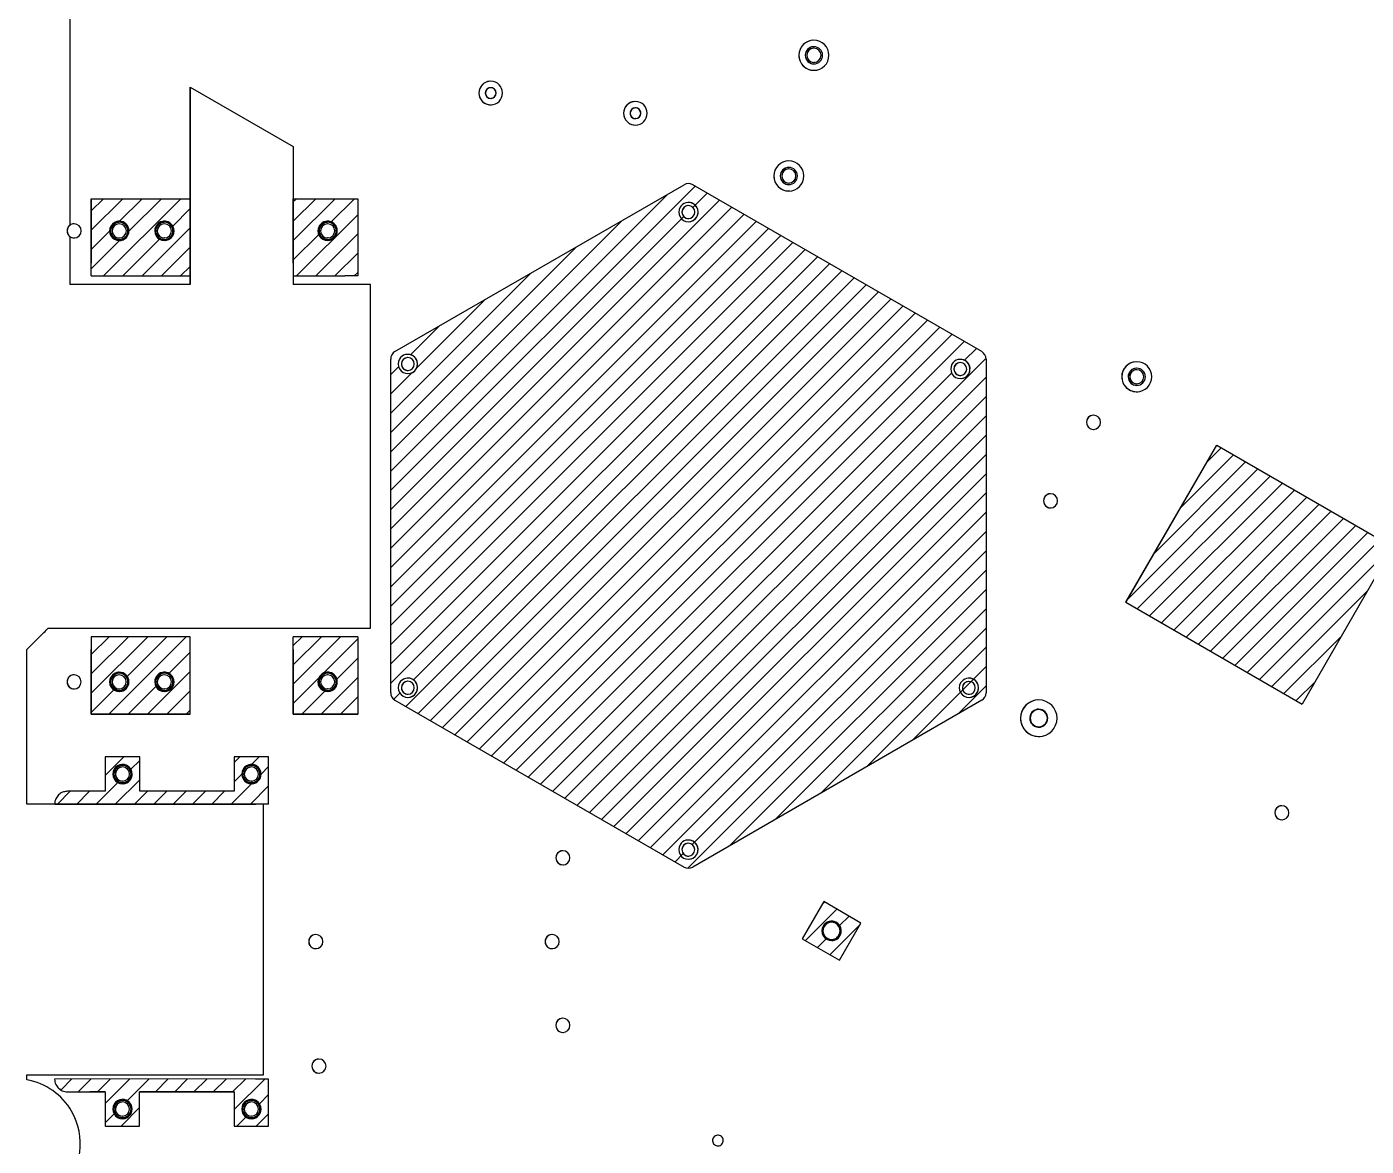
# Model space of a CAD drawing. Header units: millimetres. Extents: x 44 to 363, y 19 to 309.
# Drawn here: x 261.26 to 292.43, y 252.14 to 278.21 of the extents above; entities that cross this region are included whole.
import ezdxf

# ---------------------------------------------------------------- set-up
doc = ezdxf.new("R2010")
doc.units = ezdxf.units.MM
pattern_1 = [(45, (209.509, 23.54506), (-0.2245064, 0.2245064), [])]

msp = doc.modelspace()

# ---------------------------------------------------------------- hatches: boundary and pattern name
h = msp.add_hatch()
h.set_pattern_fill('ANSI31', color=0, scale=0.1)
h.set_pattern_definition(pattern_1)
h.paths.add_polyline_path([(269.833, 270.644, 0.267949), (269.733, 270.471), (269.733, 262.702, 0.267949), (269.833, 262.529), (276.561, 258.644, 0.267949), (276.761, 258.644), (283.489, 262.528, 0.267949), (283.589, 262.701), (283.59, 270.47, 0.267949), (283.49, 270.644), (276.762, 274.529, 0.267949), (276.562, 274.529)])
h.paths.add_polyline_path([(269.938, 270.468, -1), (270.328, 270.243, -0.249276), (270.149, 270.131, -0.600933)], flags=16)
h.paths.add_polyline_path([(276.65, 274.043), (276.65, 274.043, -0.436079), (276.811, 273.893, -2.293619)], flags=16)
h.paths.add_polyline_path([(270.328, 262.705, -0.249276), (270.148, 262.593, -0.600933), (269.938, 262.93, -1)], flags=16)
h.paths.add_polyline_path([(270.282, 262.818, 1), (269.982, 262.818, 1)], flags=0)
h.paths.add_polyline_path([(282.795, 270.352, -1), (283.184, 270.127, -0.249208), (283.005, 270.015, -0.601019)], flags=16)
h.paths.add_polyline_path([(282.839, 270.239, -1), (283.139, 270.239, -1)], flags=0)
h.paths.add_polyline_path([(276.81, 259.048, -2.293619), (276.649, 259.198), (276.649, 259.198, -0.436077)], flags=16)
h = msp.add_hatch()
h.set_pattern_fill('ANSI31', color=0, scale=0.1)
h.set_pattern_definition(pattern_1)
h.paths.add_polyline_path([(265.066, 274.205), (262.766, 274.205), (262.766, 272.705), (262.766, 272.405), (265.066, 272.405)])
h.paths.add_polyline_path([(264.241, 273.455, -1), (264.691, 273.455, -1)], flags=16)
h.paths.add_polyline_path([(264.266, 273.455, -0.392765), (264.451, 273.654), (264.452, 273.655, -0.435992), (264.666, 273.455, -0.392765), (264.481, 273.256), (264.481, 273.256, -0.435995)], flags=0)
h.paths.add_polyline_path([(263.416, 273.23, -0.963561), (263.4, 273.679), (263.4, 273.679, -1.037817)], flags=16)
h.paths.add_polyline_path([(264.466, 273.62, -0.963085), (264.479, 273.291), (264.479, 273.291, -1.03833)], flags=0)
h.paths.add_polyline_path([(263.431, 273.256), (263.431, 273.256, -0.435994), (263.216, 273.455, -0.392765), (263.401, 273.655), (263.402, 273.655, -0.435992), (263.616, 273.455, -0.392765)], flags=0)
h.paths.add_polyline_path([(263.429, 273.291), (263.429, 273.291, -1.03833), (263.416, 273.62, -0.963085)], flags=0)
h.paths.add_polyline_path([(268.966, 274.205), (267.466, 274.205), (267.466, 272.405), (268.666, 272.405), (268.966, 272.405)])
h.paths.add_polyline_path([(268.041, 273.455, -1), (268.491, 273.455, -1)], flags=16)
h.paths.add_polyline_path([(268.281, 273.255), (268.281, 273.255, -0.435994), (268.066, 273.455, -0.392765), (268.251, 273.654), (268.252, 273.654, -0.435992), (268.466, 273.455, -0.392765)], flags=0)
h.paths.add_polyline_path([(268.279, 273.29), (268.279, 273.29, -1.03833), (268.266, 273.62, -0.963085)], flags=0)
h.paths.add_polyline_path([(268.966, 264.005), (268.666, 264.005), (267.466, 264.005), (267.466, 262.205), (268.966, 262.205)])
h.paths.add_polyline_path([(268.491, 262.955, -1), (268.041, 262.955, -1)], flags=16)
h.paths.add_polyline_path([(268.251, 263.154), (268.251, 263.154, -0.435992), (268.466, 262.955, -0.392765), (268.28, 262.755), (268.28, 262.755, -0.435995), (268.065, 262.955, -0.392765)], flags=0)
h.paths.add_polyline_path([(268.278, 262.79, 0.963085), (268.265, 263.12, 1), (268.265, 262.79), (268.266, 262.79, -0.963744), (268.254, 263.119, -0.998621), (268.278, 262.79)], flags=0)
h.paths.add_polyline_path([(265.066, 264.005), (262.766, 264.005), (262.766, 263.705), (262.766, 262.205), (265.066, 262.205)])
h.paths.add_polyline_path([(263.416, 262.73, -0.963561), (263.399, 263.179), (263.399, 263.179, -1.037817)], flags=16)
h.paths.add_polyline_path([(263.616, 262.955, -0.392765), (263.43, 262.756), (263.43, 262.756, -0.435996), (263.215, 262.955, -0.392765), (263.401, 263.155), (263.401, 263.155, -0.435992)], flags=0)
h.paths.add_polyline_path([(264.691, 262.955, -1), (264.241, 262.955, -1)], flags=16)
h.paths.add_polyline_path([(264.451, 263.154), (264.451, 263.155, -0.435992), (264.666, 262.955, -0.392765), (264.48, 262.756), (264.48, 262.756, -0.435995), (264.265, 262.955, -0.392765)], flags=0)
h.paths.add_polyline_path([(263.428, 262.791), (263.428, 262.791, -1.03833), (263.415, 263.12, -0.963085)], flags=0)
h.paths.add_polyline_path([(264.465, 263.12, -0.963085), (264.478, 262.791), (264.478, 262.791, -1.03833)], flags=0)
h = msp.add_hatch()
h.set_pattern_fill('ANSI31', color=256, scale=0.1)
h.paths.add_polyline_path([(288.956, 268.465), (286.843, 264.806), (290.945, 262.438), (293.057, 266.097)])
h.paths.add_polyline_path([(295.573, 262.141), (294.274, 262.891), (293.773, 262.025), (295.072, 261.275)])
h.paths.add_polyline_path([(294.343, 262.158, -0.392765), (294.529, 262.358), (294.528, 262.358, -0.436012), (294.743, 262.158, -1)], flags=16)
h.paths.add_polyline_path([(294.543, 262.033), (294.543, 262.033, -0.963744), (294.534, 262.283, -0.018003), (294.543, 262.283, -0.962879), (294.552, 262.034), (294.552, 262.034, 0.962879), (294.543, 262.283, 0.999103)], flags=0)
h.paths.add_polyline_path([(303.713, 257.441), (303.213, 256.575), (304.512, 255.825), (305.012, 256.691)])
h.paths.add_polyline_path([(304.442, 256.558, -1), (304.042, 256.558, -0.392765), (304.228, 256.757), (304.228, 256.757, -0.436012)], flags=16)
h.paths.add_polyline_path([(304.242, 256.683, -1), (304.242, 256.433, -1)], flags=0)
h.paths.add_polyline_path([(280.675, 257.34), (279.809, 257.84), (279.309, 256.974), (280.175, 256.474)])
h.paths.add_polyline_path([(279.797, 257.269, -1), (280.187, 257.044, -0.248438), (280.009, 256.933), (280.009, 256.933, 0.025423), (280.031, 256.935), (280.113, 256.967, 0.779319), (279.975, 257.381, 0.247937), (279.797, 257.269, 0.602), (280.009, 256.933), (280.009, 256.933, -0.602003)], flags=16)
h.paths.add_polyline_path([(279.792, 257.157, -0.392765), (279.977, 257.356), (279.978, 257.356, -0.435992), (280.192, 257.157, -0.392765), (280.007, 256.957), (280.007, 256.957, -0.435995)], flags=16)
h.paths.add_polyline_path([(276.459, 252.038), (275.959, 251.172), (276.825, 250.672), (277.325, 251.538)])
h.paths.add_polyline_path([(276.763, 251.165), (276.772, 251.171, 0.096937), (276.832, 251.234), (276.86, 251.302, 0.49759), (276.633, 251.58), (276.625, 251.579, 0.247947), (276.447, 251.467, 0.602003), (276.658, 251.13), (276.681, 251.133)], flags=16)
h.paths.add_polyline_path([(276.842, 251.355, -0.392765), (276.657, 251.155), (276.656, 251.155, -0.435995), (276.442, 251.355, -0.392765), (276.627, 251.554), (276.627, 251.554, -0.435992)], flags=0)
h.paths.add_polyline_path([(273.109, 246.236), (272.609, 245.37), (273.475, 244.87), (273.975, 245.736)])
h.paths.add_polyline_path([(273.486, 245.44, -0.248438), (273.308, 245.328), (273.308, 245.328, 0.025222), (273.331, 245.331), (273.412, 245.363, 0.778994), (273.275, 245.777, 0.247937), (273.097, 245.665, 0.601822), (273.308, 245.328), (273.308, 245.328, -0.601824), (273.097, 245.665, -1)], flags=16)
h.paths.add_polyline_path([(273.492, 245.553, -0.392765), (273.306, 245.353), (273.306, 245.353, -0.435995), (273.091, 245.553, -0.392765), (273.277, 245.752), (273.277, 245.752, -0.435992)], flags=16)
h.paths.add_polyline_path([(293.146, 250.139), (292.646, 249.273), (293.512, 248.773), (294.012, 249.639)])
h.paths.add_polyline_path([(293.449, 249.266, 0.778994), (293.312, 249.68, 0.247937), (293.134, 249.569, 0.601824), (293.345, 249.232), (293.368, 249.235)], flags=16)
h.paths.add_polyline_path([(293.345, 249.232), (293.368, 249.235), (293.45, 249.266, -0.124255)], flags=16)
h.paths.add_polyline_path([(293.529, 249.456, -0.392765), (293.343, 249.257), (293.343, 249.257, -0.435995), (293.128, 249.456, -0.392765), (293.314, 249.656), (293.314, 249.656, -0.435992)], flags=0)
h.paths.add_polyline_path([(289.795, 244.337), (289.295, 243.471), (290.161, 242.971), (290.661, 243.837)])
h.paths.add_polyline_path([(290.099, 243.464, 0.778994), (289.961, 243.878, 0.247937), (289.783, 243.766, 0.601824), (289.995, 243.43), (290.017, 243.432)], flags=16)
h.paths.add_polyline_path([(289.995, 243.43), (290.017, 243.432), (290.099, 243.464, -0.124255)], flags=16)
h.paths.add_polyline_path([(289.963, 243.853), (289.963, 243.853, -0.435992), (290.178, 243.654, -0.392765), (289.993, 243.454), (289.993, 243.454, -0.435995), (289.778, 243.654, -0.392765)], flags=0)
h.paths.add_polyline_path([(286.445, 238.535), (285.945, 237.669), (286.811, 237.169), (287.311, 238.035)])
h.paths.add_polyline_path([(286.749, 237.662, 0.778994), (286.611, 238.076, 0.247937), (286.433, 237.964, 0.601824), (286.644, 237.627), (286.667, 237.63)], flags=16)
h.paths.add_polyline_path([(286.613, 238.051), (286.613, 238.051, -0.435992), (286.828, 237.852, -0.392765), (286.643, 237.652), (286.642, 237.652, -0.435995), (286.428, 237.852, -0.392765)], flags=0)
h.paths.add_polyline_path([(286.644, 237.627), (286.667, 237.63), (286.749, 237.662, -0.124255)], flags=16)
h = msp.add_hatch()
h.set_pattern_fill('ANSI31', color=0, scale=0.1)
h.set_pattern_definition(pattern_1)
edge = h.paths.add_edge_path(flags=17)
edge.add_line((266.89, 253.708), (266.59, 253.708))
edge.add_line((266.59, 253.708), (261.914, 253.709))
edge.add_line((261.914, 253.709), (261.912, 253.708))
edge.add_spline(control_points=[(261.912, 253.708), (261.914, 253.687), (261.916, 253.643), (261.943, 253.567), (261.998, 253.489), (262.094, 253.423), (262.171, 253.413), (262.212, 253.408)], knot_values=[0, 0, 0, 0, 0.134687, 0.268056, 0.496472, 0.728023, 1, 1, 1, 1], degree=3, periodic=0)
edge.add_line((262.212, 253.408), (263.09, 253.408))
edge.add_line((263.09, 253.408), (263.09, 252.608))
edge.add_line((263.09, 252.608), (263.89, 252.608))
edge.add_line((263.89, 252.608), (263.89, 253.408))
edge.add_line((263.89, 253.408), (266.09, 253.408))
edge.add_line((266.09, 253.408), (266.09, 252.608))
edge.add_line((266.09, 252.608), (266.89, 252.608))
edge.add_line((266.89, 252.608), (266.89, 253.708))
h.paths.add_polyline_path([(263.49, 253.233), (263.49, 253.233, -0.963744), (263.507, 252.784, -0.018367), (263.49, 252.783, -1.00019)], flags=0)
h.paths.add_polyline_path([(263.69, 253.008, -0.392765), (263.505, 252.809), (263.505, 252.809, -0.435995), (263.29, 253.008, -0.392765), (263.475, 253.208), (263.476, 253.208, -0.435992)], flags=0)
h.paths.add_polyline_path([(263.49, 253.173, -1.000684), (263.49, 252.843), (263.49, 252.843, -0.963744), (263.478, 253.173, -0.018114)], flags=0)
h.paths.add_polyline_path([(266.49, 253.233), (266.49, 253.233, -0.963744), (266.507, 252.784, -0.018367), (266.49, 252.783, -1.00019)], flags=0)
h.paths.add_polyline_path([(266.475, 253.208), (266.476, 253.208, -0.435992), (266.69, 253.008, -0.392765), (266.505, 252.809), (266.505, 252.809, -0.435995), (266.29, 253.008, -0.392765)], flags=0)
h.paths.add_polyline_path([(266.49, 253.173, -1.000684), (266.49, 252.843), (266.49, 252.843, -0.963744), (266.478, 253.173, -0.018114)], flags=0)
edge = h.paths.add_edge_path(flags=17)
edge.add_line((266.89, 253.708), (266.59, 253.708))
edge.add_line((266.59, 253.708), (261.914, 253.709))
edge.add_line((261.914, 253.709), (261.912, 253.708))
edge.add_spline(control_points=[(261.912, 253.708), (261.914, 253.687), (261.916, 253.643), (261.943, 253.567), (261.998, 253.489), (262.094, 253.423), (262.171, 253.413), (262.212, 253.408)], knot_values=[0, 0, 0, 0, 0.134687, 0.268056, 0.496472, 0.728023, 1, 1, 1, 1], degree=3, periodic=0)
edge.add_line((262.212, 253.408), (263.09, 253.408))
edge.add_line((263.09, 253.408), (263.09, 252.608))
edge.add_line((263.09, 252.608), (263.89, 252.608))
edge.add_line((263.89, 252.608), (263.89, 253.408))
edge.add_line((263.89, 253.408), (266.09, 253.408))
edge.add_line((266.09, 253.408), (266.09, 252.608))
edge.add_line((266.09, 252.608), (266.89, 252.608))
edge.add_line((266.89, 252.608), (266.89, 253.708))
edge = h.paths.add_edge_path()
edge.add_line((266.891, 261.208), (266.091, 261.208))
edge.add_line((266.091, 261.208), (266.091, 261.208))
edge.add_line((266.091, 261.208), (266.091, 260.408))
edge.add_line((266.091, 260.408), (263.891, 260.408))
edge.add_line((263.891, 260.408), (263.891, 261.208))
edge.add_line((263.891, 261.208), (263.091, 261.208))
edge.add_line((263.091, 261.208), (263.091, 261.208))
edge.add_line((263.091, 261.208), (263.091, 260.408))
edge.add_line((263.091, 260.408), (262.214, 260.408))
edge.add_line((262.214, 260.408), (262.191, 260.404))
edge.add_spline(control_points=[(262.191, 260.404), (262.157, 260.4), (262.088, 260.391), (261.999, 260.327), (261.944, 260.25), (261.917, 260.174), (261.914, 260.13), (261.913, 260.108)], knot_values=[0, 0, 0, 0, 0.235394, 0.478579, 0.718471, 0.858478, 0.999803, 0.999803, 0.999803, 0.999803], degree=3, periodic=0)
edge.add_line((261.913, 260.109), (266.591, 260.108))
edge.add_line((266.591, 260.108), (266.891, 260.108))
edge.add_line((266.891, 260.108), (266.891, 261.208))
h.paths.add_polyline_path([(266.491, 261.033), (266.491, 261.033, -0.963744), (266.507, 260.584, -0.018367), (266.491, 260.583, -1.00019)], flags=16)
h.paths.add_polyline_path([(266.291, 260.808, -0.392765), (266.476, 261.008), (266.476, 261.008, -0.435992), (266.691, 260.808, -0.392765), (266.506, 260.609), (266.505, 260.609, -0.435995)], flags=0)
h.paths.add_polyline_path([(266.491, 260.973, -1.000684), (266.49, 260.643), (266.491, 260.643, -0.963744), (266.479, 260.973, -0.018114)], flags=0)
h.paths.add_polyline_path([(263.491, 260.583, -1.00019), (263.491, 261.033), (263.491, 261.033, -0.963744), (263.507, 260.584, -0.018367)], flags=16)
h.paths.add_polyline_path([(263.506, 260.609), (263.505, 260.609, -0.435994), (263.291, 260.808, -0.392765), (263.476, 261.008), (263.476, 261.008, -0.435992), (263.691, 260.808, -0.392765)], flags=0)
h.paths.add_polyline_path([(263.49, 260.643), (263.491, 260.643, -0.963744), (263.479, 260.973, -0.018114), (263.491, 260.973, -1.000684)], flags=0)
h = msp.add_hatch()
h.set_pattern_fill('ANSI31', color=0, scale=0.1)
h.set_pattern_definition(pattern_1)
edge = h.paths.add_edge_path()
edge.add_line((266.891, 261.208), (266.091, 261.208))
edge.add_line((266.091, 261.208), (266.091, 261.208))
edge.add_line((266.091, 261.208), (266.091, 260.408))
edge.add_line((266.091, 260.408), (263.891, 260.408))
edge.add_line((263.891, 260.408), (263.891, 261.208))
edge.add_line((263.891, 261.208), (263.091, 261.208))
edge.add_line((263.091, 261.208), (263.091, 261.208))
edge.add_line((263.091, 261.208), (263.091, 260.408))
edge.add_line((263.091, 260.408), (262.214, 260.408))
edge.add_line((262.214, 260.408), (262.191, 260.404))
edge.add_spline(control_points=[(262.191, 260.404), (262.157, 260.4), (262.088, 260.391), (261.999, 260.327), (261.944, 260.25), (261.917, 260.174), (261.914, 260.13), (261.913, 260.108)], knot_values=[0, 0, 0, 0, 0.235394, 0.478579, 0.718471, 0.858478, 0.999803, 0.999803, 0.999803, 0.999803], degree=3, periodic=0)
edge.add_line((261.913, 260.109), (266.591, 260.108))
edge.add_line((266.591, 260.108), (266.891, 260.108))
edge.add_line((266.891, 260.108), (266.891, 261.208))
h.paths.add_polyline_path([(263.491, 261.033), (263.491, 261.033, -0.963744), (263.507, 260.584, -0.018367), (263.491, 260.583, -1.00019)], flags=16)
h.paths.add_polyline_path([(263.291, 260.808, -0.392765), (263.476, 261.008), (263.476, 261.008, -0.435992), (263.691, 260.808, -0.392765), (263.506, 260.609), (263.505, 260.609, -0.435995)], flags=0)
h.paths.add_polyline_path([(263.491, 260.973, -1.000684), (263.49, 260.643), (263.491, 260.643, -0.963744), (263.479, 260.973, -0.018114)], flags=0)
h.paths.add_polyline_path([(266.491, 261.033), (266.491, 261.033, -0.963744), (266.507, 260.584, -0.018367), (266.491, 260.583, -1.00019)], flags=16)
h.paths.add_polyline_path([(266.291, 260.808, -0.392765), (266.476, 261.008), (266.476, 261.008, -0.435992), (266.691, 260.808, -0.392765), (266.506, 260.609), (266.505, 260.609, -0.435995)], flags=0)
h.paths.add_polyline_path([(266.491, 260.973, -1.000684), (266.49, 260.643), (266.491, 260.643, -0.963744), (266.479, 260.973, -0.018114)], flags=0)
h = msp.add_hatch()
h.set_pattern_fill('ANSI31', color=0, scale=0.1)
h.set_pattern_definition(pattern_1)
edge = h.paths.add_edge_path()
edge.add_line((266.89, 253.708), (266.59, 253.708))
edge.add_line((266.59, 253.708), (261.914, 253.709))
edge.add_line((261.914, 253.709), (261.912, 253.708))
edge.add_spline(control_points=[(261.912, 253.708), (261.914, 253.687), (261.916, 253.643), (261.943, 253.567), (261.998, 253.489), (262.094, 253.423), (262.171, 253.413), (262.212, 253.408)], knot_values=[0, 0, 0, 0, 0.134687, 0.268056, 0.496472, 0.728023, 1, 1, 1, 1], degree=3, periodic=0)
edge.add_line((262.212, 253.408), (263.09, 253.408))
edge.add_line((263.09, 253.408), (263.09, 252.608))
edge.add_line((263.09, 252.608), (263.89, 252.608))
edge.add_line((263.89, 252.608), (263.89, 253.408))
edge.add_line((263.89, 253.408), (266.09, 253.408))
edge.add_line((266.09, 253.408), (266.09, 252.608))
edge.add_line((266.09, 252.608), (266.89, 252.608))
edge.add_line((266.89, 252.608), (266.89, 253.708))
h.paths.add_polyline_path([(263.49, 252.783, -1.00019), (263.49, 253.233), (263.49, 253.233, -0.963744), (263.507, 252.784, -0.018367)], flags=16)
h.paths.add_polyline_path([(263.69, 253.008, -0.392765), (263.505, 252.809), (263.505, 252.809, -0.435995), (263.29, 253.008, -0.392765), (263.475, 253.208), (263.476, 253.208, -0.435992)], flags=0)
h.paths.add_polyline_path([(263.49, 253.173, -1.000684), (263.49, 252.843), (263.49, 252.843, -0.963744), (263.478, 253.173, -0.018114)], flags=0)
h.paths.add_polyline_path([(266.49, 253.233), (266.49, 253.233, -0.963744), (266.507, 252.784, -0.018367), (266.49, 252.783, -1.00019)], flags=16)
h.paths.add_polyline_path([(266.475, 253.208), (266.476, 253.208, -0.435992), (266.69, 253.008, -0.392765), (266.505, 252.809), (266.505, 252.809, -0.435995), (266.29, 253.008, -0.392765)], flags=0)
h.paths.add_polyline_path([(266.49, 253.173, -1.000684), (266.49, 252.843), (266.49, 252.843, -0.963744), (266.478, 253.173, -0.018114)], flags=0)

# ---------------------------------------------------------------- linework, layer by layer
at = {"color": 0, "linetype": 'Continuous', "lineweight": 25}
for p, q in [((262.266, 278.593), (262.266, 273.586)), ((279.556, 277.893), (279.556, 277.893)), ((279.567, 277.744), (279.567, 277.744)), ((279.232, 277.544), (279.232, 277.544)), ((279.382, 277.544), (279.382, 277.544)), ((279.594, 277.38), (279.582, 277.379)), ((279.582, 277.379), (279.582, 277.379)), ((279.597, 277.345), (279.597, 277.345)), ((279.608, 277.195), (279.608, 277.195)), ((265.066, 276.803), (267.466, 275.418)), ((265.066, 272.205), (265.066, 276.803)), ((265.067, 276.803), (265.066, 272.205)), ((272.04, 276.939), (272.04, 276.939)), ((271.785, 276.665), (271.786, 276.665)), ((272.07, 276.54), (272.06, 276.54)), ((272.06, 276.54), (272.06, 276.54)), ((272.185, 276.665), (272.186, 276.665)), ((272.081, 276.391), (272.081, 276.391)), ((275.153, 276.194), (275.153, 276.194)), ((275.407, 276.468), (275.407, 276.468)), ((275.553, 276.194), (275.553, 276.194)), ((275.427, 276.069), (275.428, 276.069)), ((275.437, 276.069), (275.428, 276.069)), ((275.448, 275.92), (275.448, 275.92)), ((267.466, 275.418), (267.466, 272.205)), ((278.972, 275.083), (278.973, 275.083)), ((278.984, 274.934), (278.984, 274.934)), ((278.648, 274.734), (278.648, 274.734)), ((278.799, 274.734), (278.798, 274.734)), ((283.49, 270.644), (276.762, 274.529)), ((279.011, 274.57), (278.999, 274.569)), ((278.999, 274.569), (278.999, 274.569)), ((279.013, 274.535), (279.013, 274.535)), ((279.024, 274.385), (279.024, 274.385)), ((262.766, 274.205), (265.066, 274.205)), ((262.766, 274.205), (262.766, 272.705)), ((262.766, 274.205), (262.766, 274.205)), ((262.766, 272.705), (262.766, 274.205)), ((265.066, 274.205), (265.066, 272.405)), ((267.466, 274.205), (267.466, 272.405)), ((267.466, 274.205), (267.466, 274.205)), ((267.466, 272.705), (267.466, 274.205)), ((267.466, 274.205), (268.966, 274.205)), ((268.966, 274.205), (268.966, 272.405)), ((276.65, 274.043), (276.65, 274.043)), ((276.511, 273.893), (276.511, 273.893)), ((276.672, 273.744), (276.672, 273.744)), ((276.856, 273.781), (276.856, 273.781)), ((276.856, 273.781), (276.856, 273.781)), ((263.216, 273.455), (263.216, 273.455)), ((263.416, 273.68), (263.4, 273.679)), ((263.401, 273.655), (263.402, 273.655)), ((263.416, 273.68), (263.416, 273.68)), ((264.266, 273.455), (264.266, 273.455)), ((264.451, 273.654), (264.452, 273.655)), ((264.691, 273.455), (264.691, 273.455)), ((268.066, 273.455), (268.066, 273.455)), ((268.251, 273.654), (268.252, 273.654)), ((268.491, 273.455), (268.491, 273.455)), ((262.266, 273.324), (262.266, 272.702)), ((262.366, 273.29), (262.379, 273.291)), ((262.366, 273.29), (262.366, 273.29)), ((263.416, 273.29), (263.429, 273.291)), ((263.416, 273.29), (263.416, 273.29)), ((263.431, 273.256), (263.431, 273.256)), ((264.479, 273.291), (264.466, 273.29)), ((264.466, 273.29), (264.466, 273.29)), ((264.481, 273.256), (264.481, 273.256)), ((268.266, 273.29), (268.266, 273.29)), ((268.279, 273.29), (268.266, 273.29)), ((268.281, 273.255), (268.281, 273.255)), ((262.766, 272.405), (262.766, 272.705)), ((267.466, 272.705), (267.466, 272.405)), ((267.466, 272.705), (267.466, 272.705)), ((265.066, 272.205), (262.266, 272.205)), ((262.766, 272.405), (265.066, 272.405)), ((263.766, 272.405), (263.765, 272.405)), ((263.766, 272.405), (264.066, 272.405)), ((265.066, 272.405), (265.066, 272.405)), ((265.066, 272.205), (265.066, 272.205)), ((267.466, 272.405), (268.666, 272.405)), ((267.466, 272.405), (267.466, 272.405)), ((269.266, 272.205), (267.466, 272.205)), ((268.666, 272.405), (268.666, 272.405)), ((268.666, 272.405), (268.666, 272.405)), ((268.966, 272.405), (268.666, 272.405)), ((269.266, 264.205), (269.266, 272.205)), ((270.122, 270.58), (270.122, 270.58)), ((269.733, 262.702), (269.733, 270.471)), ((269.982, 270.356), (269.982, 270.356)), ((270.121, 270.505), (270.121, 270.505)), ((282.978, 270.389), (282.978, 270.389)), ((283.59, 270.47), (283.589, 262.701)), ((287.07, 270.408), (287.07, 270.408)), ((287.081, 270.258), (287.081, 270.258)), ((270.143, 270.206), (270.143, 270.206)), ((270.327, 270.243), (270.327, 270.243)), ((270.328, 270.243), (270.327, 270.243)), ((282.839, 270.239), (282.839, 270.239)), ((283, 270.09), (283, 270.09)), ((283.184, 270.127), (283.184, 270.127)), ((283.184, 270.127), (283.184, 270.127)), ((286.745, 270.059), (286.745, 270.059)), ((286.896, 270.059), (286.895, 270.059)), ((287.096, 269.894), (287.096, 269.894)), ((287.108, 269.894), (287.096, 269.894)), ((287.11, 269.859), (287.11, 269.859)), ((287.121, 269.71), (287.121, 269.71)), ((286.089, 268.834), (286.09, 268.834)), ((286.09, 268.834), (286.102, 268.834)), ((286.843, 264.807), (288.955, 268.465)), ((286.843, 264.806), (288.956, 268.465)), ((288.955, 268.465), (293.057, 266.097)), ((285.089, 267.005), (285.102, 267.006)), ((285.089, 267.005), (285.089, 267.005)), ((293.057, 266.097), (290.945, 262.438)), ((286.843, 264.807), (290.945, 262.438)), ((286.843, 264.807), (286.843, 264.807)), ((286.843, 264.807), (290.945, 262.438)), ((261.762, 264.205), (269.266, 264.205)), ((261.762, 264.205), (261.762, 264.205)), ((262.266, 264.205), (269.266, 264.205)), ((261.265, 260.108), (261.265, 263.709)), ((262.766, 264.005), (262.766, 263.705)), ((265.066, 264.005), (262.766, 264.005)), ((265.066, 262.205), (265.066, 264.005)), ((267.465, 263.705), (267.465, 264.005)), ((267.466, 264.005), (267.465, 264.005)), ((267.466, 262.205), (267.466, 264.005)), ((268.666, 264.005), (267.466, 264.005)), ((268.966, 264.005), (268.666, 264.005)), ((268.966, 264.005), (268.966, 262.205)), ((262.765, 262.205), (262.766, 263.705)), ((262.766, 263.705), (262.766, 263.705)), ((262.766, 263.705), (262.766, 262.205)), ((267.466, 263.705), (267.465, 263.705)), ((267.466, 263.705), (267.465, 262.205)), ((263.415, 263.18), (263.399, 263.179)), ((263.401, 263.155), (263.401, 263.155)), ((263.415, 263.18), (263.416, 263.18)), ((264.451, 263.154), (264.451, 263.155)), ((268.251, 263.154), (268.251, 263.154)), ((262.365, 262.79), (262.366, 262.79)), ((262.366, 262.79), (262.378, 262.791)), ((263.216, 262.955), (263.215, 262.955)), ((263.415, 262.79), (263.416, 262.79)), ((263.416, 262.79), (263.428, 262.791)), ((264.266, 262.955), (264.265, 262.955)), ((264.466, 262.79), (264.465, 262.79)), ((264.478, 262.791), (264.466, 262.79)), ((264.691, 262.955), (264.69, 262.955)), ((268.066, 262.955), (268.065, 262.955)), ((268.266, 262.79), (268.265, 262.79)), ((268.278, 262.79), (268.266, 262.79)), ((268.491, 262.955), (268.49, 262.955)), ((269.982, 262.818), (269.982, 262.818)), ((270.121, 262.967), (270.121, 262.967)), ((283.038, 262.817), (283.038, 262.817)), ((283.177, 262.966), (283.177, 262.966)), ((283.388, 262.92), (283.388, 262.92)), ((283.388, 262.92), (283.388, 262.92)), ((263.43, 262.756), (263.43, 262.756)), ((264.48, 262.756), (264.48, 262.756)), ((268.28, 262.755), (268.28, 262.755)), ((269.733, 262.702), (269.732, 262.702)), ((269.733, 262.702), (269.732, 262.702)), ((269.833, 262.529), (276.561, 258.644)), ((270.143, 262.668), (270.143, 262.668)), ((270.327, 262.705), (270.327, 262.705)), ((270.327, 262.705), (270.328, 262.705)), ((283.489, 262.528), (276.761, 258.644)), ((283.199, 262.667), (283.199, 262.667)), ((283.378, 262.695), (283.378, 262.695)), ((283.378, 262.695), (283.378, 262.695)), ((283.383, 262.704), (283.383, 262.704)), ((283.383, 262.704), (283.384, 262.704)), ((283.388, 262.714), (283.388, 262.714)), ((283.388, 262.714), (283.388, 262.714)), ((284.784, 262.533), (284.784, 262.533)), ((262.766, 262.205), (262.765, 262.205)), ((262.765, 262.205), (265.065, 262.205)), ((265.066, 262.205), (262.766, 262.205)), ((265.066, 262.205), (265.065, 262.205)), ((267.466, 262.205), (267.465, 262.205)), ((267.465, 262.205), (268.965, 262.205)), ((268.966, 262.205), (267.466, 262.205)), ((268.965, 262.205), (268.966, 262.205)), ((284.763, 262.312), (284.8, 262.318)), ((284.763, 262.312), (284.763, 262.312)), ((284.39, 262.109), (284.39, 262.109)), ((284.716, 261.924), (284.716, 261.924)), ((284.815, 261.899), (284.815, 261.899)), ((285.015, 262.109), (285.015, 262.109)), ((284.847, 261.685), (284.847, 261.685)), ((263.891, 261.208), (263.091, 261.208)), ((263.091, 261.208), (263.091, 261.208)), ((263.091, 261.208), (263.091, 260.408)), ((263.491, 261.033), (263.474, 261.033)), ((263.476, 261.008), (263.476, 261.008)), ((263.491, 261.033), (263.491, 261.033)), ((263.891, 260.408), (263.891, 261.208)), ((266.891, 261.208), (266.091, 261.208)), ((266.091, 261.208), (266.091, 260.408)), ((266.091, 261.208), (266.091, 261.208)), ((266.491, 261.033), (266.474, 261.033)), ((266.476, 261.008), (266.476, 261.008)), ((266.491, 261.033), (266.491, 261.033)), ((266.891, 260.108), (266.891, 261.208)), ((263.291, 260.808), (263.291, 260.808)), ((263.503, 260.644), (263.491, 260.643)), ((263.491, 260.643), (263.491, 260.643)), ((263.506, 260.609), (263.505, 260.609)), ((266.291, 260.808), (266.291, 260.808)), ((266.503, 260.644), (266.491, 260.643)), ((266.491, 260.643), (266.491, 260.643)), ((266.506, 260.609), (266.505, 260.609)), ((263.091, 260.408), (262.214, 260.408)), ((266.091, 260.408), (263.891, 260.408)), ((261.265, 260.108), (261.264, 260.108)), ((261.913, 260.108), (261.914, 260.108)), ((261.913, 260.108), (261.913, 260.108)), ((261.913, 260.108), (262.73, 260.108)), ((261.914, 260.108), (266.591, 260.108)), ((266.772, 260.108), (262.265, 260.108)), ((262.73, 260.108), (262.731, 260.108)), ((266.09, 260.108), (262.731, 260.108)), ((266.09, 260.108), (263.89, 260.108)), ((266.09, 260.108), (263.89, 260.108)), ((263.89, 260.108), (263.89, 260.108)), ((266.09, 260.108), (266.09, 260.108)), ((266.09, 260.108), (266.59, 260.108)), ((266.09, 260.108), (266.09, 260.108)), ((266.09, 260.108), (266.09, 260.108)), ((266.09, 260.108), (266.09, 260.108)), ((266.59, 260.108), (266.59, 260.108)), ((266.59, 260.108), (266.59, 260.108)), ((266.591, 260.108), (266.59, 260.108)), ((266.891, 260.108), (266.591, 260.108)), ((266.771, 253.808), (266.772, 260.108)), ((290.472, 259.742), (290.472, 259.742)), ((290.472, 259.742), (290.484, 259.742)), ((276.51, 259.048), (276.51, 259.048)), ((276.649, 259.198), (276.649, 259.198)), ((276.671, 258.899), (276.671, 258.899)), ((276.849, 258.926), (276.849, 258.927)), ((276.849, 258.926), (276.849, 258.926)), ((276.855, 258.936), (276.855, 258.936)), ((276.855, 258.936), (276.855, 258.936)), ((273.74, 258.693), (273.741, 258.693)), ((273.741, 258.693), (273.753, 258.693)), ((279.809, 257.84), (279.309, 256.974)), ((279.809, 257.84), (279.309, 256.974)), ((280.675, 257.34), (279.809, 257.84)), ((279.809, 257.84), (279.809, 257.84)), ((279.977, 257.356), (279.978, 257.356)), ((280.175, 256.474), (280.675, 257.34)), ((279.309, 256.974), (280.175, 256.474)), ((279.309, 256.974), (279.309, 256.974)), ((279.309, 256.974), (280.175, 256.474)), ((279.792, 257.157), (279.792, 257.157)), ((280.007, 256.957), (280.007, 256.957)), ((280.113, 256.967), (280.113, 256.967)), ((280.187, 257.044), (280.187, 257.044)), ((267.99, 256.743), (267.991, 256.743)), ((267.991, 256.743), (268.003, 256.744)), ((273.49, 256.743), (273.491, 256.743)), ((273.491, 256.743), (273.503, 256.743)), ((273.74, 254.793), (273.74, 254.793)), ((273.74, 254.793), (273.753, 254.793)), ((261.265, 253.688), (261.265, 253.809)), ((261.265, 253.809), (266.771, 253.808)), ((268.063, 253.843), (268.075, 253.844)), ((268.063, 253.843), (268.063, 253.843)), ((261.912, 253.708), (261.913, 253.708)), ((261.914, 253.709), (261.913, 253.708)), ((266.59, 253.708), (261.914, 253.709)), ((266.89, 253.708), (266.59, 253.708)), ((266.89, 252.608), (266.89, 253.708)), ((262.212, 253.408), (262.214, 253.408)), ((262.214, 253.408), (263.09, 253.408)), ((262.73, 253.408), (262.731, 253.408)), ((263.09, 253.408), (262.731, 253.408)), ((263.09, 253.408), (263.09, 252.608)), ((263.09, 253.408), (263.09, 253.408)), ((263.09, 253.408), (263.09, 252.608)), ((263.49, 253.233), (263.473, 253.233)), ((263.475, 253.208), (263.476, 253.208)), ((263.49, 253.233), (263.49, 253.233)), ((263.89, 252.608), (263.89, 253.408)), ((263.89, 253.408), (266.09, 253.408)), ((263.89, 253.408), (266.09, 253.408)), ((266.09, 253.408), (263.89, 253.408)), ((266.089, 253.408), (263.89, 253.408)), ((263.89, 253.408), (266.089, 253.408)), ((266.089, 253.408), (266.089, 253.408)), ((266.089, 253.408), (266.089, 253.408)), ((266.09, 253.408), (266.09, 252.608)), ((266.09, 253.408), (266.09, 253.408)), ((266.09, 253.408), (266.09, 253.408)), ((266.09, 253.408), (266.09, 252.608)), ((266.09, 253.408), (266.09, 253.408)), ((266.49, 253.233), (266.473, 253.233)), ((266.475, 253.208), (266.476, 253.208)), ((266.49, 253.233), (266.49, 253.233)), ((263.29, 253.008), (263.29, 253.008)), ((263.502, 252.844), (263.49, 252.843)), ((263.49, 252.843), (263.49, 252.843)), ((263.505, 252.809), (263.505, 252.809)), ((266.29, 253.008), (266.29, 253.008)), ((266.502, 252.844), (266.49, 252.843)), ((266.49, 252.843), (266.49, 252.843)), ((266.505, 252.809), (266.505, 252.809)), ((263.09, 252.608), (263.89, 252.608)), ((263.09, 252.608), (263.09, 252.608)), ((263.09, 252.608), (263.89, 252.608)), ((263.89, 252.608), (263.89, 252.608)), ((266.09, 252.608), (266.89, 252.608)), ((266.09, 252.608), (266.09, 252.608)), ((266.09, 252.608), (266.89, 252.608)), ((266.89, 252.608), (266.89, 252.608)), ((277.455, 252.213), (277.455, 252.213))]:
    msp.add_line(p, q, dxfattribs=at)
at = {"color": 0}
for p, q in [((269.833, 270.644), (276.562, 274.529)), ((262.266, 272.702), (262.266, 272.205)), ((262.214, 260.408), (262.191, 260.404)), ((261.265, 253.688), (261.265, 253.686))]:
    msp.add_line(p, q, dxfattribs=at)
at = {"color": 0, "linetype": 'Continuous', "lineweight": 25, "flags": 128}
for points in [[(261.762, 264.205), (261.82, 264.205), (261.88, 264.205), (261.942, 264.205), (262.005, 264.205), (262.069, 264.205), (262.134, 264.205), (262.2, 264.205), (262.266, 264.205)], [(284.831, 261.9), (284.803, 261.899), (284.716, 261.924)], [(262.265, 260.108), (262.07, 260.108), (261.883, 260.108), (261.71, 260.108), (261.558, 260.108), (261.434, 260.108), (261.341, 260.108), (261.284, 260.108), (261.265, 260.108)], [(280.009, 256.933), (280.031, 256.935), (280.113, 256.967)]]:
    msp.add_lwpolyline(points, dxfattribs=at)
at = {"color": 0, "linetype": 'Continuous', "lineweight": 25}
for centre, radius, start, end in [((279.582, 277.544), 0.35, 360, 180), ((279.582, 277.544), 0.35, 94.2273, 180), ((279.582, 277.544), 0.2, 360, 180), ((279.582, 277.544), 0.2, 94.2273, 180), ((279.582, 277.544), 0.35, 180, 0), ((279.582, 277.544), 0.35, 180, 274.2273), ((279.582, 277.544), 0.2, 180, 0), ((279.582, 277.544), 0.2, 180, 274.2273), ((279.582, 277.544), 0.165, 89.9965, 269.9965), ((279.582, 277.544), 0.165, 94.2273, 269.9965), ((279.582, 277.544), 0.165, 269.9965, 89.9965), ((272.06, 276.665), 0.275, 94.2274, 180), ((272.061, 276.665), 0.275, 0, 180), ((272.06, 276.665), 0.275, 180, 274.2274), ((272.061, 276.665), 0.275, 180, 0), ((272.06, 276.665), 0.125, 89.9965, 269.9965), ((272.06, 276.665), 0.125, 94.2273, 269.9965), ((272.061, 276.665), 0.125, 0, 180), ((272.061, 276.665), 0.125, 180, 0), ((272.06, 276.665), 0.125, 0, 94.2274), ((272.06, 276.665), 0.125, 269.9965, 89.9965), ((272.06, 276.665), 0.125, 274.2274, 0), ((275.428, 276.194), 0.275, 0, 180), ((275.428, 276.194), 0.275, 94.2275, 180), ((275.428, 276.194), 0.275, 180, 274.2275), ((275.428, 276.194), 0.275, 180, 0), ((275.427, 276.194), 0.125, 89.9965, 269.9965), ((275.428, 276.194), 0.125, 94.2273, 269.9965), ((275.428, 276.194), 0.125, 0, 180), ((275.428, 276.194), 0.125, 180, 0), ((275.428, 276.194), 0.125, 0, 94.2275), ((275.427, 276.194), 0.125, 269.9965, 89.9965), ((275.428, 276.194), 0.125, 274.2275, 0), ((278.998, 274.734), 0.35, 360, 180), ((278.998, 274.734), 0.35, 94.2273, 180), ((278.998, 274.734), 0.2, 94.2273, 180), ((278.999, 274.734), 0.2, 360, 180), ((278.998, 274.734), 0.35, 180, 0), ((278.998, 274.734), 0.35, 180, 274.2273), ((278.998, 274.734), 0.2, 180, 274.2273), ((278.999, 274.734), 0.2, 180, 0), ((278.999, 274.734), 0.165, 89.9965, 269.9965), ((278.999, 274.734), 0.165, 94.2273, 269.9965), ((278.999, 274.734), 0.165, 269.9965, 89.9965), ((276.662, 274.355), 0.2, 59.9965, 119.9965), ((276.662, 273.893), 0.225, 149.9965, 329.9965), ((276.662, 273.893), 0.225, 329.9965, 149.9965), ((276.661, 273.893), 0.15, 360, 180), ((276.661, 273.893), 0.15, 94.2273, 180), ((276.661, 273.893), 0.225, 329.9965, 94.2273), ((276.661, 273.893), 0.225, 329.9965, 94.2273), ((276.661, 273.893), 0.225, 329.9965, 94.2273), ((276.661, 273.893), 0.15, 180, 360), ((276.661, 273.893), 0.15, 180, 274.2273), ((276.661, 273.893), 0.225, 274.2273, 329.9965), ((276.661, 273.893), 0.225, 274.2273, 329.9965), ((276.661, 273.893), 0.225, 274.2273, 329.9965), ((262.366, 273.455), 0.165, 94.2273, 269.9965), ((262.366, 273.455), 0.165, 89.9965, 127.3054), ((262.366, 273.455), 0.165, 269.9965, 89.9965), ((263.416, 273.455), 0.225, 89.9965, 269.9965), ((263.416, 273.455), 0.2, 360, 180), ((263.416, 273.455), 0.2, 94.2273, 180), ((263.416, 273.455), 0.2, 180, 274.2273), ((263.416, 273.455), 0.2, 180, 0), ((263.416, 273.455), 0.165, 89.9965, 269.9965), ((263.416, 273.455), 0.165, 94.2273, 269.9965), ((263.416, 273.455), 0.225, 269.9965, 89.9965), ((263.416, 273.455), 0.225, 274.2273, 89.9965), ((263.416, 273.455), 0.165, 269.9965, 89.9965), ((264.466, 273.455), 0.225, 359.9965, 179.9965), ((264.466, 273.455), 0.225, 179.9965, 359.9965), ((264.466, 273.455), 0.2, 360, 180), ((264.466, 273.455), 0.2, 94.2273, 180), ((264.466, 273.455), 0.2, 180, 0), ((264.466, 273.455), 0.2, 180, 274.2273), ((264.466, 273.455), 0.165, 89.9965, 269.9965), ((264.466, 273.455), 0.165, 94.2273, 269.9965), ((264.466, 273.455), 0.225, 359.9965, 94.2273), ((264.466, 273.455), 0.165, 269.9965, 89.9965), ((264.466, 273.455), 0.225, 274.2273, 359.9965), ((268.266, 273.455), 0.225, 359.9965, 179.9965), ((268.266, 273.455), 0.225, 179.9965, 359.9965), ((268.266, 273.455), 0.2, 360, 180), ((268.266, 273.455), 0.2, 94.2273, 180), ((268.266, 273.455), 0.2, 180, 0), ((268.266, 273.455), 0.2, 180, 274.2273), ((268.266, 273.455), 0.165, 89.9965, 269.9965), ((268.266, 273.455), 0.165, 94.2273, 269.9965), ((268.266, 273.455), 0.225, 359.9965, 94.2273), ((268.266, 273.455), 0.165, 269.9965, 89.9965), ((268.266, 273.455), 0.225, 274.2273, 359.9965), ((262.366, 273.455), 0.165, 232.6862, 269.9965), ((269.933, 270.471), 0.2, 119.9965, 179.9965), ((270.133, 270.356), 0.225, 329.9965, 149.9965), ((270.132, 270.356), 0.225, 329.9965, 94.2273), ((270.132, 270.356), 0.225, 329.9965, 92.7304), ((270.132, 270.356), 0.225, 329.9965, 92.7304), ((283.39, 270.47), 0.2, 359.9965, 59.9965), ((270.133, 270.356), 0.225, 149.9965, 329.9965), ((270.132, 270.356), 0.15, 360, 180), ((270.132, 270.356), 0.15, 94.2273, 180), ((270.132, 270.356), 0.15, 180, 274.2273), ((270.132, 270.356), 0.15, 180, 360), ((282.99, 270.24), 0.225, 149.9965, 329.9965), ((282.99, 270.24), 0.225, 329.9965, 149.9965), ((282.989, 270.239), 0.15, 360, 180), ((282.989, 270.239), 0.15, 94.2273, 180), ((282.989, 270.239), 0.225, 329.9965, 94.2273), ((282.989, 270.239), 0.225, 329.9965, 94.2273), ((282.989, 270.239), 0.225, 329.9965, 94.2273), ((287.095, 270.059), 0.35, 360, 180), ((287.095, 270.059), 0.35, 94.2273, 180), ((287.095, 270.059), 0.2, 94.2273, 180), ((287.096, 270.059), 0.2, 360, 180), ((270.132, 270.356), 0.225, 274.2273, 329.9965), ((270.132, 270.356), 0.225, 274.2273, 329.9965), ((270.132, 270.356), 0.225, 274.2273, 329.9965), ((282.989, 270.239), 0.15, 180, 274.2273), ((282.989, 270.239), 0.15, 180, 360), ((282.989, 270.239), 0.225, 274.2273, 329.9965), ((282.989, 270.239), 0.225, 274.2273, 329.9965), ((282.989, 270.239), 0.225, 274.2273, 329.9965), ((287.095, 270.059), 0.35, 180, 0), ((287.095, 270.059), 0.35, 180, 274.2273), ((287.095, 270.059), 0.2, 180, 274.2273), ((287.096, 270.059), 0.2, 180, 0), ((287.096, 270.059), 0.165, 89.9965, 269.9965), ((287.096, 270.059), 0.165, 94.2273, 269.9965), ((287.096, 270.059), 0.165, 269.9965, 89.9965), ((286.089, 268.999), 0.165, 89.9965, 269.9965), ((286.09, 268.999), 0.165, 94.2273, 269.9965), ((286.089, 268.999), 0.165, 269.9965, 89.9965), ((285.089, 267.17), 0.165, 89.9965, 269.9965), ((285.089, 267.17), 0.165, 94.2273, 269.9965), ((285.089, 267.17), 0.165, 269.9965, 89.9965), ((262.366, 262.955), 0.165, 94.2273, 269.9965), ((262.365, 262.955), 0.165, 89.9965, 127.3054), ((262.365, 262.955), 0.165, 269.9965, 89.9965), ((263.416, 262.955), 0.225, 89.9965, 269.9965), ((263.415, 262.955), 0.2, 94.2273, 180), ((263.416, 262.955), 0.2, 360, 180), ((263.415, 262.955), 0.165, 89.9965, 269.9965), ((263.416, 262.955), 0.165, 94.2273, 269.9965), ((263.415, 262.955), 0.225, 274.2273, 89.9965), ((263.415, 262.955), 0.165, 269.9965, 89.9965), ((263.416, 262.955), 0.225, 269.9965, 89.9965), ((264.466, 262.955), 0.225, 359.9965, 179.9965), ((264.465, 262.955), 0.2, 94.2273, 180), ((264.466, 262.955), 0.2, 360, 180), ((264.465, 262.955), 0.165, 89.9965, 269.9965), ((264.466, 262.955), 0.165, 94.2273, 269.9965), ((264.465, 262.955), 0.225, 359.9965, 94.2273), ((264.465, 262.955), 0.165, 269.9965, 89.9965), ((268.266, 262.955), 0.225, 359.9965, 179.9965), ((268.265, 262.955), 0.2, 94.2273, 180), ((268.266, 262.955), 0.2, 360, 180), ((268.265, 262.955), 0.165, 89.9965, 269.9965), ((268.266, 262.955), 0.165, 94.2273, 269.9965), ((268.265, 262.955), 0.225, 359.9965, 94.2273), ((268.265, 262.955), 0.165, 269.9965, 89.9965), ((262.365, 262.955), 0.165, 232.6862, 269.9965), ((263.415, 262.955), 0.2, 180, 274.2273), ((263.416, 262.955), 0.2, 180, 0), ((264.466, 262.955), 0.225, 179.9965, 359.9965), ((264.465, 262.955), 0.2, 180, 274.2273), ((264.466, 262.955), 0.2, 180, 0), ((264.465, 262.955), 0.225, 274.2273, 359.9965), ((268.266, 262.955), 0.225, 179.9965, 359.9965), ((268.265, 262.955), 0.2, 180, 274.2273), ((268.266, 262.955), 0.2, 180, 0), ((268.265, 262.955), 0.225, 274.2273, 359.9965), ((270.133, 262.818), 0.225, 149.9965, 329.9965), ((270.133, 262.818), 0.225, 329.9965, 149.9965), ((270.132, 262.818), 0.15, 360, 180), ((270.132, 262.818), 0.15, 94.2273, 180), ((270.132, 262.818), 0.15, 180, 274.2273), ((270.132, 262.818), 0.15, 180, 360), ((270.132, 262.818), 0.225, 329.9965, 94.2273), ((270.132, 262.818), 0.225, 329.9965, 94.2273), ((270.132, 262.818), 0.225, 329.9965, 94.2273), ((283.189, 262.817), 0.225, 149.9965, 329.9965), ((283.189, 262.817), 0.225, 329.9965, 149.9965), ((283.188, 262.817), 0.15, 360, 180), ((283.188, 262.817), 0.15, 94.2273, 180), ((283.188, 262.817), 0.15, 180, 274.2273), ((283.188, 262.817), 0.15, 180, 360), ((283.188, 262.817), 0.225, 27.2625, 94.2273), ((283.188, 262.817), 0.225, 27.2625, 94.2273), ((283.188, 262.817), 0.225, 329.9965, 94.2273), ((269.933, 262.702), 0.2, 179.9965, 239.9965), ((270.132, 262.818), 0.225, 274.2273, 329.9965), ((270.132, 262.818), 0.225, 274.2273, 329.9965), ((270.132, 262.818), 0.225, 274.2273, 329.9965), ((283.188, 262.817), 0.225, 274.2273, 329.9965), ((283.188, 262.817), 0.225, 327.2625, 329.9965), ((283.188, 262.817), 0.225, 327.2625, 329.9965), ((283.188, 262.817), 0.225, 329.9965, 332.7304), ((283.188, 262.817), 0.225, 329.9965, 332.7304), ((283.389, 262.701), 0.2, 299.9965, 359.9965), ((284.815, 262.109), 0.425, 0, 180), ((284.815, 262.109), 0.425, 94.2273, 180), ((284.815, 262.109), 0.21, 89.9965, 269.9965), ((284.815, 262.109), 0.21, 104.4118, 241.9407), ((284.815, 262.109), 0.2, 0, 180), ((284.815, 262.109), 0.21, 94.2273, 104.4118), ((284.815, 262.109), 0.2, 0, 94.2273), ((284.815, 262.109), 0.21, 269.9965, 89.9965), ((284.815, 262.109), 0.425, 180, 0), ((284.815, 262.109), 0.425, 180, 274.2273), ((284.815, 262.109), 0.2, 180, 0), ((284.815, 262.109), 0.21, 241.9407, 269.9965), ((284.815, 262.109), 0.2, 274.2273, 0), ((263.491, 260.808), 0.225, 89.9965, 269.9965), ((263.491, 260.808), 0.2, 360, 180), ((263.491, 260.808), 0.2, 94.2273, 180), ((263.491, 260.808), 0.165, 89.9965, 269.9965), ((263.491, 260.808), 0.165, 94.2273, 269.9965), ((263.491, 260.808), 0.225, 269.9965, 89.9965), ((263.491, 260.808), 0.225, 274.2273, 89.9965), ((263.491, 260.808), 0.165, 269.9965, 89.9965), ((266.491, 260.808), 0.225, 89.9965, 269.9965), ((266.491, 260.808), 0.2, 360, 180), ((266.491, 260.808), 0.2, 94.2273, 180), ((266.491, 260.808), 0.165, 89.9965, 269.9965), ((266.491, 260.808), 0.165, 94.2273, 269.9965), ((266.491, 260.808), 0.225, 269.9965, 89.9965), ((266.491, 260.808), 0.225, 274.2273, 89.9965), ((266.491, 260.808), 0.165, 269.9965, 89.9965), ((263.491, 260.808), 0.2, 180, 274.2273), ((263.491, 260.808), 0.2, 180, 0), ((266.491, 260.808), 0.2, 180, 274.2273), ((266.491, 260.808), 0.2, 180, 0), ((290.472, 259.907), 0.165, 89.9965, 269.9965), ((290.472, 259.907), 0.165, 94.2273, 269.9965), ((290.472, 259.907), 0.165, 269.9965, 89.9965), ((276.661, 259.048), 0.225, 149.9965, 329.9965), ((276.661, 259.048), 0.225, 329.9965, 149.9965), ((276.66, 259.048), 0.15, 360, 180), ((276.66, 259.048), 0.15, 94.2273, 180), ((276.66, 259.048), 0.15, 180, 360), ((276.66, 259.048), 0.15, 180, 274.2273), ((276.66, 259.048), 0.225, 329.9965, 94.2273), ((276.66, 259.048), 0.225, 329.9965, 94.2273), ((276.66, 259.048), 0.225, 329.9965, 94.2273), ((273.74, 258.858), 0.165, 89.9965, 269.9965), ((273.741, 258.858), 0.165, 94.2273, 269.9965), ((273.74, 258.858), 0.165, 269.9965, 89.9965), ((276.66, 259.048), 0.225, 274.2273, 329.9965), ((276.66, 259.048), 0.225, 327.2625, 329.9965), ((276.66, 259.048), 0.225, 327.2625, 329.9965), ((276.661, 258.817), 0.2, 239.9965, 299.9965), ((279.992, 257.157), 0.225, 149.9965, 329.9965), ((279.992, 257.157), 0.2, 360, 180), ((279.992, 257.157), 0.2, 94.2273, 180), ((279.992, 257.157), 0.225, 329.9965, 149.9965), ((279.992, 257.157), 0.225, 302.5538, 94.2273), ((279.992, 257.157), 0.225, 329.9965, 94.2273), ((279.992, 257.157), 0.225, 302.5538, 94.2273), ((267.99, 256.908), 0.165, 89.9965, 269.9965), ((267.991, 256.908), 0.165, 94.2273, 269.9965), ((267.99, 256.908), 0.165, 269.9965, 89.9965), ((273.49, 256.908), 0.165, 89.9965, 269.9965), ((273.491, 256.908), 0.165, 94.2273, 269.9965), ((273.49, 256.908), 0.165, 269.9965, 89.9965), ((279.992, 257.157), 0.2, 180, 0), ((279.992, 257.157), 0.2, 180, 274.2273), ((279.992, 257.157), 0.225, 274.2273, 329.9965), ((273.74, 254.958), 0.165, 89.9965, 269.9965), ((273.74, 254.958), 0.165, 94.2273, 269.9965), ((273.74, 254.958), 0.165, 269.9965, 89.9965), ((268.063, 254.008), 0.165, 89.9965, 269.9965), ((268.063, 254.008), 0.165, 94.2273, 269.9965), ((268.063, 254.008), 0.165, 269.9965, 89.9965), ((261.009, 252.208), 1.5, 29.9965, 80.1948), ((263.49, 253.008), 0.225, 89.9965, 269.9965), ((263.49, 253.008), 0.2, 360, 180), ((263.49, 253.008), 0.2, 94.2273, 180), ((263.49, 253.008), 0.165, 89.9965, 269.9965), ((263.49, 253.008), 0.165, 94.2273, 269.9965), ((263.49, 253.008), 0.225, 269.9965, 89.9965), ((263.49, 253.008), 0.225, 274.2273, 89.9965), ((263.49, 253.008), 0.165, 269.9965, 89.9965), ((266.49, 253.008), 0.225, 89.9965, 269.9965), ((266.49, 253.008), 0.2, 360, 180), ((266.49, 253.008), 0.2, 94.2273, 180), ((266.49, 253.008), 0.165, 89.9965, 269.9965), ((266.49, 253.008), 0.165, 94.2273, 269.9965), ((266.49, 253.008), 0.225, 269.9965, 89.9965), ((266.49, 253.008), 0.225, 274.2273, 89.9965), ((266.49, 253.008), 0.165, 269.9965, 89.9965), ((261.009, 252.208), 1.5, 314.7107, 29.9965), ((263.49, 253.008), 0.2, 180, 274.2273), ((263.49, 253.008), 0.2, 180, 0), ((266.49, 253.008), 0.2, 180, 0), ((266.49, 253.008), 0.2, 180, 274.2273)]:
    msp.add_arc(centre, radius, start, end, dxfattribs=at)
for points, knots in [([(262.266, 273.586), (262.258, 273.58), (262.239, 273.563), (262.217, 273.53), (262.204, 273.492), (262.2, 273.455), (262.204, 273.417), (262.217, 273.381), (262.237, 273.349), (262.257, 273.332), (262.266, 273.324)], [0, 0, 0, 0, 0.103673, 0.252424, 0.380987, 0.499946, 0.624945, 0.74995, 0.874966, 1, 1, 1, 1]), ([(261.265, 263.709), (261.273, 263.716), (261.288, 263.731), (261.408, 263.851), (261.568, 264.011), (261.696, 264.139), (261.762, 264.205)], [0, 0, 0, 0, 0.238637, 0.489999, 0.737259, 1, 1, 1, 1]), ([(262.265, 263.086), (262.257, 263.08), (262.238, 263.063), (262.217, 263.03), (262.203, 262.992), (262.199, 262.955), (262.203, 262.917), (262.216, 262.881), (262.237, 262.849), (262.256, 262.832), (262.265, 262.824)], [0, 0, 0, 0, 0.103673, 0.252424, 0.380987, 0.499946, 0.624945, 0.74995, 0.874966, 1, 1, 1, 1]), ([(262.191, 260.404), (262.157, 260.4), (262.088, 260.391), (261.999, 260.327), (261.944, 260.25), (261.917, 260.174), (261.914, 260.13), (261.913, 260.108)], [0, 0, 0, 0, 0.235394, 0.478579, 0.718471, 0.858478, 1, 1, 1, 1]), ([(261.912, 253.708), (261.914, 253.687), (261.916, 253.643), (261.943, 253.567), (261.998, 253.489), (262.094, 253.423), (262.171, 253.413), (262.212, 253.408)], [0, 0, 0, 0, 0.134687, 0.268056, 0.496472, 0.728023, 1, 1, 1, 1])]:
    msp.add_open_spline(points, degree=3, knots=knots, dxfattribs=at)
for points in [[(277.239, 252.338), (277.232, 252.323), (277.219, 252.293), (277.223, 252.242), (277.245, 252.198), (277.283, 252.165), (277.33, 252.148), (277.38, 252.152), (277.426, 252.173), (277.445, 252.2), (277.455, 252.213)], [(277.455, 252.213), (277.462, 252.228), (277.475, 252.258), (277.47, 252.309), (277.449, 252.354), (277.411, 252.387), (277.363, 252.403), (277.314, 252.399), (277.268, 252.378), (277.248, 252.351), (277.239, 252.338)]]:
    msp.add_open_spline(points, degree=3, dxfattribs=at)

doc.saveas('drawing.dxf')
